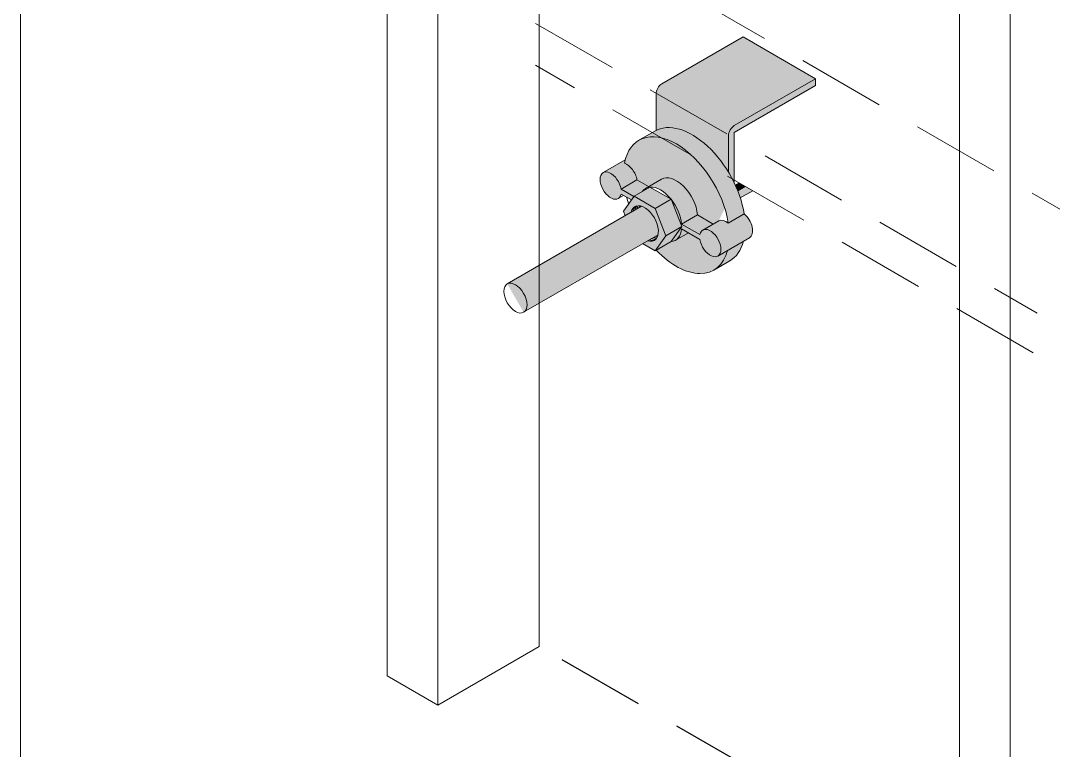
# Model space of a CAD drawing. Extents: x -20676 to 4767, y -817 to 13976.
# Drawn here: x -15851.4 to -15777.1, y 7974.7 to 8027.1 of the extents above; entities that cross this region are included whole.
import ezdxf

# ---------------------------------------------------------------- set-up
doc = ezdxf.new("R2010")
doc.units = 0
doc.linetypes.add('CABLIN', pattern=[0.35, 0.25, -0.1])
doc.linetypes.add('HIDDEN', pattern=[9.524999999999995, 6.349999999999998, -3.174999999999998])
doc.layers.get('0').update_dxf_attribs({"lineweight": 13})
for name, color, linetype, lineweight in [('Concreto', 251, 'HIDDEN', 25), ('Demarcação 1', 252, 'Continuous', 9), ('Hachura', 251, 'CABLIN', 9), ('MADEIRA', 3, 'Continuous', 13)]:
    doc.layers.add(name, color=color, linetype=linetype, lineweight=lineweight)
doc.styles.add('MB_C02', font='arial.ttf', dxfattribs={"height": 2})
doc.styles.add('MB_C03', font='arial.ttf', dxfattribs={"height": 2.5})
doc.styles.add('MB_C04', font='arial.ttf', dxfattribs={"height": 6})

# ---------------------------------------------------------------- blocks, each defined once
blk = doc.blocks.new('A$Ceb89ac90')
at = {"color": 1}
blk.add_lwpolyline([(70, 1169.938422038981), (70, 179.9384220389809), (1455.020408163266, 179.9384220389809), (1455.020408163266, 1169.93842203898)], close=True, dxfattribs=at)
at = {"color": 5}
for tag, p, height, style in [('REV_05', (1103.143923868443, 338.079376210444), 10.10204081632653, 'MB_C02'), ('DATA_REV_05', (1151.535664655672, 337.9105314332936), 10.10204081632653, 'MB_C02'), ('INFO_REV_05', (1228.12406670913, 337.9105314332936), 10.10204081632653, 'MB_C02'), ('CLIENTE', (449.7281316823537, 328.8349974580518), 12.62755102040816, 'MB_C03'), ('FASE', (924.5710517627467, 320.4624822017494), 10.10204081632653, 'MB_C02'), ('REV_04', (1103.143923868443, 312.8242741696277), 10.10204081632653, 'MB_C02'), ('DATA_REV_04', (1151.535664655672, 312.6554293924773), 10.10204081632653, 'MB_C02'), ('INFO_REV_04', (1228.12406670913, 312.6554293924773), 10.10204081632653, 'MB_C02'), ('REV_03', (1103.143923868443, 287.5691721288114), 10.10204081632653, 'MB_C02'), ('DATA_REV_03', (1151.535664655672, 287.400327351661), 10.10204081632653, 'MB_C02'), ('INFO_REV_03', (1228.12406670913, 287.400327351661), 10.10204081632653, 'MB_C02'), ('PROJETISTA', (767.9894191096864, 285.1053393446065), 10.10204081632653, 'MB_C02'), ('DATA', (924.5710517627467, 285.1053393446065), 10.10204081632653, 'MB_C02'), ('OBRA', (449.7281316823537, 273.3402734001044), 12.62755102040816, 'MB_C03'), ('REV_02', (1103.143923868443, 262.314070087995), 10.10204081632653, 'MB_C02'), ('DATA_REV_02', (1151.535664655672, 262.1452253108446), 10.10204081632653, 'MB_C02'), ('INFO_REV_02', (1228.12406670913, 262.1452253108446), 10.10204081632653, 'MB_C02'), ('ESC', (924.5710517627467, 251.7645628765623), 10.10204081632653, 'MB_C02'), ('COR', (1010.474027549844, 251.7645628765623), 10.10204081632653, 'MB_C02'), ('REV_01', (1103.143923868443, 237.0589680471787), 10.10204081632653, 'MB_C02'), ('DATA_REV_01', (1151.535664655672, 236.8901232700283), 10.10204081632653, 'MB_C02'), ('INFO_REV_01', (1228.12406670913, 236.8901232700283), 10.10204081632653, 'MB_C02'), ('PAVIMENTO', (449.7281316823537, 215.2979856797008), 12.62755102040816, 'MB_C03'), ('FL', (1018.091363710597, 194.6819847951756), 30.30612244897959, 'MB_C04'), ('EMISSÃO_INICIAL', (1228.12406670913, 211.6350212292119), 10.10204081632653, 'MB_C02'), ('REV_00', (1103.143923868443, 211.8038660063624), 10.10204081632653, 'MB_C02'), ('DATA_REV_00', (1151.535664655672, 211.6350212292119), 10.10204081632653, 'MB_C02'), ('REV', (944.1037562522579, 205.0337457898952), 12.62755102040816, 'MB_C03')]:
    blk.add_attdef(tag, p, '', height=height, dxfattribs=dict(at, style=style))
at = {"color": 6, "style": 'MB_C02'}
for tag, p in [('ENDEREÇO_CLIENTE', (449.7281316823537, 307.8317207029119)), ('ENDEREÇO_OBRA', (449.7281316823537, 252.6915491728667)), ('TIPO_DE_PROJETO', (449.7281316823537, 192.2832322929729))]:
    blk.add_attdef(tag, p, '', height=10.10204081632653, dxfattribs=at)

msp = doc.modelspace()

# ---------------------------------------------------------------- hatches: boundary and pattern name
at = {"layer": 'Demarcação 1'}
h = msp.add_hatch(color=256, dxfattribs=at)
h.dxf.hatch_style = 1
h.set_gradient(color1=(132, 132, 132), tint=1, name='SPHERICAL')
edge = h.paths.add_edge_path()
edge.add_line((-15794.23581571533, 8022.955752410098), (-15799.44789979938, 8025.96495055911))
edge.add_line((-15799.44789979938, 8025.96495055911), (-15805.28543397382, 8022.594648632179))
edge.add_ellipse((-15805.28543397382, 8022.113176928353), major_axis=(-0.2948400000000002, -0.5106778601036084), ratio=0.5773502691896258, start_angle=224.9999999998697, end_angle=314.9999999999998)
edge.add_line((-15805.70240070047, 8021.872441076441), (-15805.70240070047, 8019.242033026807))
edge.add_ellipse((-15803.09635865845, 8014.529997592823), major_axis=(-2.693249999999998, 4.664845837484885), ratio=0.5773502691896261, start_angle=271.82644889274303, end_angle=358.1735511072676, ccw=False)
edge.add_line((-15800.49031661636, 8016.232834877826), (-15800.49031661636, 8018.965777141044))
edge.add_ellipse((-15800.07334988953, 8019.103978779356), major_axis=(0.2948400000000002, 0.5106778601036084), ratio=0.5773502691896258, start_angle=44.9999999999348, end_angle=134.9999999999675, ccw=False)
edge.add_line((-15800.07334988953, 8019.585450483166), (-15794.23581571521, 8022.955752410096))
h = msp.add_hatch(color=256, dxfattribs=at)
h.dxf.hatch_style = 1
h.set_gradient(color1=(132, 132, 132), tint=1, name='SPHERICAL')
edge = h.paths.add_edge_path()
edge.add_line((-15794.23581571533, 8022.474280706274), (-15794.23581571533, 8022.955752410098))
edge.add_line((-15794.23581571533, 8022.955752410098), (-15800.07334988954, 8019.585450483168))
edge.add_ellipse((-15800.07334988953, 8019.103978779356), major_axis=(0.2948400000000002, 0.5106778601036084), ratio=0.5773502691896258, start_angle=44.99999999993487, end_angle=134.9999999999675)
edge.add_line((-15800.49031661636, 8018.863242927373), (-15800.49031661636, 8016.232834877812))
edge.add_ellipse((-15803.09635865845, 8014.529997592823), major_axis=(-2.693249999999998, 4.664845837484885), ratio=0.5773502691896261, start_angle=262.4688479150752, end_angle=271.82644889274303, ccw=False)
edge.add_line((-15800.07334988953, 8015.460133742383), (-15800.07334988953, 8019.103978779358))
edge.add_line((-15800.07334988953, 8019.103978779356), (-15794.23581571521, 8022.474280706287))
h = msp.add_hatch(color=256, dxfattribs=at)
h.dxf.hatch_style = 1
h.set_gradient(color1=(132, 132, 132), tint=1, name='SPHERICAL')
edge = h.paths.add_edge_path()
edge.add_ellipse((-15804.23900786152, 8013.870288767852), major_axis=(2.693249999999998, -4.664845837484885), ratio=0.5773502691896261, start_angle=56.29308563726577, end_angle=180.0000000000022)
edge.add_ellipse((-15804.23900786152, 8013.870288767852), major_axis=(2.693249999999998, -4.664845837484885), ratio=0.5773502691896261, start_angle=180.0000000000022, end_angle=210.153771802942)
edge.add_ellipse((-15804.23900786152, 8013.870288767852), major_axis=(2.693249999999998, -4.664845837484885), ratio=0.5773502691896261, start_angle=210.153771802942, end_angle=213.7069143627306)
edge.add_ellipse((-15807.81930869758, 8015.937376419461), major_axis=(0.5386500000000001, -0.9329691674969761), ratio=0.577350269189626, start_angle=56.53695903280487, end_angle=146.7236510024918, ccw=False)
edge.add_line((-15807.07293336366, 8015.682378772748), (-15806.24125463439, 8015.202208834511))
edge.add_line((-15806.24125463439, 8015.202208834513), (-15805.19104133237, 8015.808549767115))
edge.add_ellipse((-15804.23900786152, 8013.870288767852), major_axis=(1.077299999999997, -1.86593833499395), ratio=0.577350269189626, start_angle=50.739170477262576, end_angle=180, ccw=False)
edge.add_line((-15802.72311239205, 8013.171008463876), (-15801.58365379808, 8012.51314173796))
edge.add_line((-15801.58365379808, 8012.51314173796), (-15801.07664933968, 8012.80586089853))
edge.add_ellipse((-15800.65870702516, 8011.803201116272), major_axis=(0.5386500000000001, -0.9329691674969761), ratio=0.577350269189626, start_angle=123.276348997522, end_angle=180, ccw=False)
h = msp.add_hatch(color=256, dxfattribs=at)
h.dxf.hatch_style = 1
h.set_gradient(color1=(132, 132, 132), tint=1, name='SPHERICAL')
edge = h.paths.add_edge_path()
edge.add_ellipse((-15803.09635865845, 8014.529997592823), major_axis=(-2.693249999999998, 4.664845837484885), ratio=0.5773502691896261, start_angle=271.826448892743, end_angle=358.1735511072677)
edge.add_ellipse((-15803.09635865845, 8014.529997592823), major_axis=(-2.693249999999998, 4.664845837484885), ratio=0.5773502691896261, start_angle=358.1735511072677, end_angle=360.0000000000026)
edge.add_line((-15805.78960865834, 8019.194843430363), (-15806.9322578613, 8018.535134605336))
edge.add_ellipse((-15804.23900786152, 8013.870288767852), major_axis=(2.693249999999998, -4.664845837484885), ratio=0.5773502691896261, start_angle=56.29308563726602, end_angle=180.0000000000024, ccw=False)
edge.add_line((-15800.50392262968, 8012.575098506146), (-15799.36127342649, 8013.234807331115))
edge.add_ellipse((-15803.09635865845, 8014.529997592823), major_axis=(-2.693249999999998, 4.664845837484885), ratio=0.5773502691896261, start_angle=236.2930856372657, end_angle=249.994809911856)
edge.add_ellipse((-15803.09635865845, 8014.529997592823), major_axis=(-2.693249999999998, 4.664845837484885), ratio=0.5773502691896261, start_angle=249.994809911856, end_angle=256.001000546177)
edge.add_ellipse((-15803.09635865845, 8014.529997592823), major_axis=(-2.693249999999998, 4.664845837484885), ratio=0.5773502691896261, start_angle=256.001000546177, end_angle=260.5320794259401)
edge.add_ellipse((-15803.09635865845, 8014.529997592823), major_axis=(-2.693249999999998, 4.664845837484885), ratio=0.5773502691896261, start_angle=260.5320794259401, end_angle=262.4688479150752)
edge.add_ellipse((-15803.09635865845, 8014.529997592823), major_axis=(-2.693249999999998, 4.664845837484885), ratio=0.5773502691896261, start_angle=262.4688479150752, end_angle=271.826448892743)
h = msp.add_hatch(color=256, dxfattribs=at)
h.dxf.hatch_style = 1
h.set_gradient(color1=(132, 132, 132), tint=1, name='SPHERICAL')
edge = h.paths.add_edge_path()
edge.add_ellipse((-15807.81930869758, 8015.937376419461), major_axis=(0.5386500000000001, -0.9329691674969761), ratio=0.577350269189626, start_angle=56.53695903280462, end_angle=146.7236510024917)
edge.add_ellipse((-15804.23900786152, 8013.870288767852), major_axis=(2.693249999999998, -4.664845837484885), ratio=0.5773502691896261, start_angle=210.1537718029421, end_angle=213.7069143627307, ccw=False)
edge.add_line((-15807.92068823536, 8017.122803806036), (-15809.50060790072, 8016.210636761971))
edge.add_ellipse((-15808.96195790066, 8015.277667594506), major_axis=(0.5386500000000001, -0.9329691674969761), ratio=0.577350269189626, start_angle=56.53695903281192, end_angle=180.0000000000038, ccw=False)
edge.add_line((-15808.21558256668, 8015.022669947779), (-15807.07293336366, 8015.682378772748))
h = msp.add_hatch(color=256, dxfattribs=at)
h.dxf.hatch_style = 1
h.set_gradient(color1=(132, 132, 132), tint=1, name='SPHERICAL')
edge = h.paths.add_edge_path()
edge.add_ellipse((-15808.96195790066, 8015.277667594506), major_axis=(0.5386500000000001, -0.9329691674969761), ratio=0.577350269189626, start_angle=56.53695903281176, end_angle=180.0000000000032)
edge.add_ellipse((-15808.96195790066, 8015.277667594506), major_axis=(0.5386500000000001, -0.9329691674969761), ratio=0.577350269189626, start_angle=180.0000000000032, end_angle=360.0000000000787)
edge.add_ellipse((-15808.96195790066, 8015.277667594506), major_axis=(0.5386500000000001, -0.9329691674969761), ratio=0.577350269189626, start_angle=360.0000000000787, end_angle=393.4630409671884)
edge.add_line((-15808.21558256668, 8014.670825241148), (-15807.47609089006, 8014.243879522517))
edge.add_line((-15807.47609089006, 8014.243879522517), (-15807.30016853665, 8014.494155411143))
edge.add_line((-15807.30016853665, 8014.49415541113), (-15808.21558256674, 8015.022669947781))
h = msp.add_hatch(color=256, dxfattribs=at)
h.dxf.hatch_style = 1
h.set_gradient(color1=(132, 132, 132), tint=1, name='SPHERICAL')
edge = h.paths.add_edge_path()
edge.add_ellipse((-15804.23900786152, 8013.870288767852), major_axis=(1.077299999999997, -1.86593833499395), ratio=0.577350269189626, start_angle=50.73917047726242, end_angle=180)
edge.add_line((-15805.31630786141, 8015.736227102854), (-15806.45895706448, 8015.07651827787))
edge.add_ellipse((-15805.38165706459, 8013.210579942926), major_axis=(1.077299999999997, -1.86593833499395), ratio=0.577350269189626, start_angle=165.000000000028, end_angle=179.9999999999906, ccw=False)
edge.add_ellipse((-15805.38165706459, 8013.210579942926), major_axis=(1.077299999999997, -1.86593833499395), ratio=0.577350269189626, start_angle=104.99999999997371, end_angle=165.000000000028, ccw=False)
edge.add_ellipse((-15805.38165706459, 8013.210579942926), major_axis=(1.077299999999997, -1.86593833499395), ratio=0.577350269189626, start_angle=50.739170477262576, end_angle=104.99999999997371, ccw=False)
edge.add_line((-15803.86576159513, 8012.511299638909), (-15802.72311239205, 8013.171008463878))
h = msp.add_hatch(color=256, dxfattribs=at)
h.dxf.hatch_style = 1
h.set_gradient(color1=(132, 132, 132), tint=1, name='SPHERICAL')
edge = h.paths.add_edge_path()
edge.add_line((-15807.07293336366, 8015.682378772748), (-15808.21558256674, 8015.022669947779))
edge.add_line((-15808.21558256668, 8015.022669947779), (-15807.30016853654, 8014.494155411128))
edge.add_line((-15807.30016853665, 8014.49415541113), (-15807.28607240295, 8014.514209271963))
edge.add_line((-15807.28607240301, 8014.514209271962), (-15806.70107471447, 8014.851957844876))
edge.add_ellipse((-15805.38165706459, 8013.210579942926), major_axis=(1.077299999999997, -1.86593833499395), ratio=0.577350269189626, start_angle=179.9999999999906, end_angle=194.9999999998853, ccw=False)
edge.add_line((-15806.45895706448, 8015.076518277872), (-15806.24125463439, 8015.202208834498))
edge.add_line((-15806.24125463439, 8015.202208834513), (-15807.07293336366, 8015.68237877275))
h = msp.add_hatch(color=256, dxfattribs=at)
h.dxf.hatch_style = 1
h.set_gradient(color1=(132, 132, 132), tint=1, name='SPHERICAL')
h.paths.add_polyline_path([(-15806.14342319976, 8015.173918096933), (-15807.28607240301, 8014.514209271962), (-15805.76254013209, 8013.634597505357), (-15804.61989092907, 8014.294306330325)])
h = msp.add_hatch(color=256, dxfattribs=at)
h.dxf.hatch_style = 1
h.set_gradient(color1=(132, 132, 132), tint=1, name='SPHERICAL')
edge = h.paths.add_edge_path()
edge.add_line((-15799.29153727698, 8015.22211316711), (-15799.70850400381, 8015.462849019008))
edge.add_line((-15799.70850400376, 8015.46284901901), (-15799.99676935135, 8015.296418942949))
edge.add_ellipse((-15803.09635865845, 8014.529997592823), major_axis=(-2.693249999999998, 4.664845837484885), ratio=0.5773502691896261, start_angle=256.0010005461772, end_angle=260.5320794259402, ccw=False)
edge.add_line((-15799.83158780546, 8014.910314849114), (-15799.29153727698, 8015.222113167112))
h = msp.add_hatch(color=256, dxfattribs=at)
h.dxf.hatch_style = 1
h.set_gradient(color1=(132, 132, 132), tint=1, name='SPHERICAL')
edge = h.paths.add_edge_path()
edge.add_line((-15798.75180829798, 8014.910500495784), (-15799.29153727698, 8015.222113167112))
edge.add_line((-15799.29153727698, 8015.22211316711), (-15799.83158780546, 8014.910314849112))
edge.add_ellipse((-15803.09635865845, 8014.529997592823), major_axis=(-2.693249999999998, 4.664845837484885), ratio=0.5773502691896261, start_angle=249.99480991185618, end_angle=256.0010005461772, ccw=False)
edge.add_line((-15799.64423995906, 8014.395254836099), (-15798.75180829798, 8014.910500495784))
h = msp.add_hatch(color=256, dxfattribs=at)
h.dxf.hatch_style = 1
h.set_gradient(color1=(132, 132, 132), tint=1, name='SPHERICAL')
edge = h.paths.add_edge_path()
edge.add_line((-15805.00077399674, 8011.671259351295), (-15805.76254013209, 8013.634597505357))
edge.add_line((-15805.76254013209, 8013.634597505357), (-15807.28607240301, 8014.514209271963))
edge.add_line((-15807.28607240301, 8014.514209271962), (-15807.3001685366, 8014.494155411128))
edge.add_line((-15807.30016853665, 8014.49415541113), (-15807.47609088982, 8014.243879522504))
edge.add_line((-15807.47609089006, 8014.243879522517), (-15808.04783853824, 8013.430482884578))
edge.add_line((-15808.04783853829, 8013.43048288458), (-15807.92186274384, 8013.105799136976))
edge.add_line((-15807.92186274385, 8013.105799136974), (-15807.49163763795, 8013.354189717691))
edge.add_ellipse((-15806.52430626755, 8012.550871117885), major_axis=(-0.7002450000000012, 1.21285991774607), ratio=0.577350269189626, start_angle=355.3200786188029, end_angle=392.6368975035609, ccw=False)
edge.add_ellipse((-15806.52430626755, 8012.550871117885), major_axis=(-0.7002450000000012, 1.21285991774607), ratio=0.577350269189626, start_angle=349.02533610992566, end_angle=355.3200786188029, ccw=False)
edge.add_ellipse((-15806.52430626755, 8012.550871117885), major_axis=(-0.7002450000000012, 1.21285991774607), ratio=0.577350269189626, start_angle=342.5928085264702, end_angle=349.02533610992566, ccw=False)
edge.add_ellipse((-15806.52430626755, 8012.550871117885), major_axis=(-0.7002450000000012, 1.21285991774607), ratio=0.577350269189626, start_angle=335.92411531679977, end_angle=342.5928085264702, ccw=False)
edge.add_ellipse((-15806.52430626755, 8012.550871117885), major_axis=(-0.7002450000000012, 1.21285991774607), ratio=0.577350269189626, start_angle=328.8867134268062, end_angle=335.92411531679977, ccw=False)
edge.add_line((-15806.73507535672, 8013.790991154427), (-15806.73633489693, 8013.790263958639))
edge.add_ellipse((-15806.52430626755, 8012.550871117885), major_axis=(-0.7002450000000012, 1.21285991774607), ratio=0.577350269189626, start_angle=212.6368975035226, end_angle=327.36310249634704, ccw=False)
edge.add_ellipse((-15805.80062843887, 8012.968686707085), major_axis=(-0.7002450000000012, 1.21285991774607), ratio=0.577350269189626, start_angle=147.3631024964392, end_angle=148.8867134268343, ccw=False)
edge.add_ellipse((-15806.52430626755, 8012.550871117885), major_axis=(-0.7002450000000012, 1.21285991774607), ratio=0.577350269189626, start_angle=204.0758846831674, end_angle=211.1132865732151, ccw=False)
edge.add_ellipse((-15806.52430626755, 8012.550871117885), major_axis=(-0.7002450000000012, 1.21285991774607), ratio=0.577350269189626, start_angle=197.407191473494, end_angle=204.0758846831674, ccw=False)
edge.add_ellipse((-15806.52430626755, 8012.550871117885), major_axis=(-0.7002450000000012, 1.21285991774607), ratio=0.577350269189626, start_angle=190.974663889962, end_angle=197.407191473494, ccw=False)
edge.add_ellipse((-15806.52430626755, 8012.550871117885), major_axis=(-0.7002450000000012, 1.21285991774607), ratio=0.577350269189626, start_angle=184.679921381206, end_angle=190.974663889962, ccw=False)
edge.add_ellipse((-15806.52430626755, 8012.550871117885), major_axis=(-0.7002450000000012, 1.21285991774607), ratio=0.577350269189626, start_angle=147.3631024964392, end_angle=184.679921381206, ccw=False)
edge.add_line((-15806.31227763794, 8011.31147827729), (-15806.66436391753, 8011.10820116906))
edge.add_line((-15806.66436391736, 8011.108201169061), (-15805.76254013203, 8010.587532963824))
edge.add_line((-15805.76254013209, 8010.587532963822), (-15805.00077399674, 8011.671259351293))
h = msp.add_hatch(color=256, dxfattribs=at)
h.dxf.hatch_style = 1
h.set_gradient(color1=(132, 132, 132), tint=1, name='SPHERICAL')
edge = h.paths.add_edge_path()
edge.add_ellipse((-15806.52430626755, 8012.550871117885), major_axis=(-0.7002450000000012, 1.21285991774607), ratio=0.577350269189626, start_angle=212.6368975035515, end_angle=327.3631024963468)
edge.add_line((-15806.73633489704, 8013.79026395851), (-15816.40352382364, 8008.208909829469))
edge.add_ellipse((-15815.81384382344, 8007.187554109318), major_axis=(0.5896800000000003, -1.021355720207216), ratio=0.5773502691896255, start_angle=0, end_angle=179.9999999999757, ccw=False)
edge.add_ellipse((-15815.81384382344, 8007.187554109318), major_axis=(0.5896800000000003, -1.021355720207216), ratio=0.5773502691896255, start_angle=179.9999999999754, end_angle=359.9999999999752)
edge.add_line((-15815.22416382358, 8006.166198389052), (-15805.5569748971, 8011.747552518093))
h = msp.add_hatch(color=256, dxfattribs=at)
h.dxf.hatch_style = 1
h.set_gradient(color1=(132, 132, 132), tint=1, name='SPHERICAL')
h.paths.add_polyline_path([(-15804.61989092907, 8014.294306330325), (-15805.76254013209, 8013.634597505357), (-15805.00077399674, 8011.671259351295), (-15803.85812479355, 8012.330968176262)])
h = msp.add_hatch(color=256, dxfattribs=at)
h.dxf.hatch_style = 1
h.set_gradient(color1=(132, 132, 132), tint=1, name='SPHERICAL')
edge = h.paths.add_edge_path()
edge.add_ellipse((-15801.80135622817, 8011.143492291305), major_axis=(0.5386500000000001, -0.9329691674969761), ratio=0.577350269189626, start_angle=360.0000000000039, end_angle=540.0000000000034)
edge.add_ellipse((-15801.80135622817, 8011.143492291305), major_axis=(0.5386500000000001, -0.9329691674969761), ratio=0.577350269189626, start_angle=180.0000000000032, end_angle=213.4630409671917)
edge.add_line((-15802.54773156222, 8011.750334644648), (-15803.86576159519, 8012.511299638909))
edge.add_ellipse((-15805.38165706459, 8013.210579942926), major_axis=(1.077299999999997, -1.86593833499395), ratio=0.577350269189626, start_angle=50.73917047726242, end_angle=104.9999999999737)
edge.add_line((-15804.61989092907, 8014.294306330325), (-15803.85812479355, 8012.330968176248))
edge.add_line((-15803.85812479355, 8012.330968176262), (-15804.61989092907, 8011.247241788791))
edge.add_ellipse((-15805.38165706459, 8013.210579942926), major_axis=(1.077299999999997, -1.86593833499395), ratio=0.577350269189626, start_angle=345.000000000011, end_angle=360.0000000000275)
edge.add_ellipse((-15805.38165706459, 8013.210579942926), major_axis=(1.077299999999997, -1.86593833499395), ratio=0.577350269189626, start_angle=360.0000000000275, end_angle=399.2608295227375)
edge.add_line((-15803.86576159513, 8012.159454932204), (-15802.54773156216, 8011.398489937957))
edge.add_ellipse((-15801.80135622817, 8011.143492291305), major_axis=(0.5386500000000001, -0.9329691674969761), ratio=0.577350269189626, start_angle=236.5369590328082, end_angle=360.0000000000039)
h = msp.add_hatch(color=256, dxfattribs=at)
h.dxf.hatch_style = 1
h.set_gradient(color1=(132, 132, 132), tint=1, name='SPHERICAL')
edge = h.paths.add_edge_path(flags=17)
edge.add_line((-15802.72311239205, 8013.171008463876), (-15803.86576159513, 8012.511299638907))
edge.add_line((-15803.86576159513, 8012.511299638909), (-15802.54773156216, 8011.750334644648))
edge.add_ellipse((-15801.80135622817, 8011.143492291305), major_axis=(0.5386500000000001, -0.9329691674969761), ratio=0.577350269189626, start_angle=540.0000000000032, end_angle=573.4630409671917, ccw=False)
edge.add_line((-15802.3400062283, 8012.076461458841), (-15801.58365379809, 8012.51314173796))
edge.add_line((-15801.58365379808, 8012.51314173796), (-15802.72311239205, 8013.171008463876))
h = msp.add_hatch(color=256, dxfattribs=at)
h.dxf.hatch_style = 1
h.set_gradient(color1=(132, 132, 132), tint=1, name='SPHERICAL')
edge = h.paths.add_edge_path()
edge.add_ellipse((-15799.5160578222, 8012.462909941258), major_axis=(0.5386500000000001, -0.9329691674969761), ratio=0.577350269189626, start_angle=-2.518090105059784e-11, end_angle=123.276348997522)
edge.add_line((-15799.36127342649, 8013.234807331117), (-15800.50392262968, 8012.575098506148))
edge.add_ellipse((-15800.65870702516, 8011.803201116272), major_axis=(0.5386500000000001, -0.9329691674969761), ratio=0.577350269189626, start_angle=123.276348997522, end_angle=180)
edge.add_line((-15801.19735702516, 8012.736170283752), (-15802.34000622812, 8012.076461458841))
edge.add_ellipse((-15801.80135622817, 8011.143492291305), major_axis=(0.5386500000000001, -0.9329691674969761), ratio=0.577350269189626, start_angle=360.0000000000037, end_angle=540.0000000000032, ccw=False)
edge.add_line((-15801.21746121719, 8010.236645343146), (-15800.55732748738, 8010.617773729711))
edge.add_line((-15800.55732748738, 8010.617773729711), (-15798.97740782226, 8011.529940773777))
h = msp.add_hatch(color=256, dxfattribs=at)
h.dxf.hatch_style = 1
h.set_gradient(color1=(132, 132, 132), tint=1, name='SPHERICAL')
h.paths.add_polyline_path([(-15803.85812479355, 8012.330968176262), (-15805.00077399674, 8011.671259351295), (-15805.76254013209, 8010.587532963822), (-15804.61989092907, 8011.247241788791)])
h = msp.add_hatch(color=256, dxfattribs=at)
h.dxf.hatch_style = 1
h.set_gradient(color1=(132, 132, 132), tint=1, name='SPHERICAL')
edge = h.paths.add_edge_path()
edge.add_line((-15803.37941029149, 8011.878659876253), (-15803.86576159513, 8012.159454932189))
edge.add_ellipse((-15805.38165706459, 8013.210579942926), major_axis=(1.077299999999997, -1.86593833499395), ratio=0.577350269189626, start_angle=360.0000000000275, end_angle=399.26082952273765, ccw=False)
edge.add_line((-15804.30435706447, 8011.344641607851), (-15803.37941029149, 8011.878659876253))
h = msp.add_hatch(color=256, dxfattribs=at)
h.dxf.hatch_style = 1
h.set_gradient(color1=(132, 132, 132), tint=1, name='SPHERICAL')
edge = h.paths.add_edge_path()
edge.add_ellipse((-15803.09635865845, 8014.529997592823), major_axis=(-2.693249999999998, 4.664845837484885), ratio=0.5773502691896261, start_angle=179.9999999999974, end_angle=210.153771802964)
edge.add_line((-15799.41467828448, 8011.277482554682), (-15800.55732748744, 8010.617773729713))
edge.add_ellipse((-15804.23900786152, 8013.870288767852), major_axis=(2.693249999999998, -4.664845837484885), ratio=0.5773502691896261, start_angle=360.0000000000268, end_angle=390.15377180296554, ccw=False)
edge.add_line((-15801.54575786151, 8009.205442930428), (-15800.40310865837, 8009.865151755455))
h = msp.add_hatch(color=256, dxfattribs=at)
h.dxf.hatch_style = 1
h.set_gradient(color1=(132, 132, 132), tint=1, name='SPHERICAL')
edge = h.paths.add_edge_path()
edge.add_ellipse((-15801.80135622817, 8011.143492291305), major_axis=(0.5386500000000001, -0.9329691674969761), ratio=0.577350269189626, start_angle=236.53695903280828, end_angle=360.0000000000037, ccw=False)
edge.add_line((-15802.54773156222, 8011.398489937957), (-15803.37941029149, 8011.878659876267))
edge.add_line((-15803.37941029149, 8011.878659876253), (-15804.30435706447, 8011.344641607851))
edge.add_ellipse((-15805.38165706459, 8013.210579942926), major_axis=(1.077299999999997, -1.86593833499395), ratio=0.577350269189626, start_angle=345.0000000000109, end_angle=360.0000000000275, ccw=False)
edge.add_line((-15804.61989092907, 8011.247241788791), (-15805.68251823627, 8010.633733627008))
edge.add_ellipse((-15804.23900786152, 8013.870288767852), major_axis=(2.693249999999998, -4.664845837484885), ratio=0.5773502691896261, start_angle=292.7288384360598, end_angle=360.0000000000268)
edge.add_ellipse((-15804.23900786152, 8013.870288767852), major_axis=(2.693249999999998, -4.664845837484885), ratio=0.5773502691896261, start_angle=360.0000000000268, end_angle=390.1537718029654)
edge.add_line((-15800.55732748738, 8010.617773729711), (-15801.26270622817, 8010.210523123824))
h = msp.add_hatch(color=256, dxfattribs=at)
h.dxf.hatch_style = 1
h.set_gradient(color1=(132, 132, 132), tint=1, name='SPHERICAL')
edge = h.paths.add_edge_path()
edge.add_ellipse((-15815.81384382344, 8007.187554109318), major_axis=(0.5896800000000003, -1.021355720207216), ratio=0.5773502691896255, start_angle=0, end_angle=179.9999999999754)
edge.add_ellipse((-15815.81384382344, 8007.187554109318), major_axis=(0.5896800000000003, -1.021355720207216), ratio=0.5773502691896255, start_angle=179.9999999999754, end_angle=359.9999999999752)

# ---------------------------------------------------------------- linework, layer by layer
at = {"extrusion": (-1e-16, 0.816496580927726, 0.5773502691896261)}
for p, q in [((-15805.28543397382, 8022.594648632183), (-15799.44789979938, 8025.964950559113)), ((-15794.23581571533, 8022.955752410102), (-15799.44789979938, 8025.964950559113)), ((-15794.23581571533, 8022.955752410102), (-15800.07334988953, 8019.585450483171)), ((-15794.23581571533, 8022.474280706278), (-15794.23581571533, 8022.955752410102)), ((-15805.70240070047, 8019.242033026825), (-15805.70240070047, 8021.872441076446)), ((-15800.07334988953, 8019.10397877936), (-15794.23581571533, 8022.474280706278)), ((-15806.9322578613, 8018.535134605339), (-15805.78960865834, 8019.194843430369)), ((-15800.49031661636, 8016.23283487783), (-15800.49031661636, 8018.863242927448)), ((-15800.07334988953, 8015.460133742386), (-15800.07334988953, 8019.10397877936)), ((-15809.50060790066, 8016.210636761974), (-15807.92068823536, 8017.12280380604)), ((-15808.21558256668, 8015.022669947783), (-15807.07293336366, 8015.682378772752)), ((-15807.28607240301, 8014.514209271965), (-15806.14342319976, 8015.173918096936)), ((-15807.07293336366, 8015.682378772752), (-15806.24125463439, 8015.202208834517)), ((-15806.45895706448, 8015.076518277876), (-15805.31630786141, 8015.736227102858)), ((-15806.14342319976, 8015.173918096936), (-15804.61989092907, 8014.294306330328)), ((-15799.70850400376, 8015.462849019013), (-15799.99676935135, 8015.296418942951)), ((-15799.83158780546, 8014.910314849118), (-15799.29153727698, 8015.222113167114)), ((-15808.42330790077, 8014.344698426959), (-15808.03701112785, 8014.567726972809)), ((-15808.21558256668, 8015.022669947783), (-15807.30016853665, 8014.494155411134)), ((-15808.21558256668, 8014.670825241152), (-15807.47609089006, 8014.243879522521)), ((-15808.04783853829, 8013.430482884583), (-15807.28607240301, 8014.514209271965)), ((-15807.28607240301, 8014.514209271965), (-15805.76254013209, 8013.634597505361)), ((-15799.64423995906, 8014.395254836103), (-15798.75180829798, 8014.910500495787)), ((-15806.73633489704, 8013.790263958514), (-15816.40352382365, 8008.208909829456)), ((-15805.76254013209, 8013.634597505361), (-15804.61989092907, 8014.294306330328)), ((-15805.76254013209, 8013.634597505361), (-15805.00077399674, 8011.671259351298)), ((-15804.61989092907, 8014.294306330328), (-15803.85812479355, 8012.330968176266)), ((-15807.92186274385, 8013.105799136978), (-15808.04783853829, 8013.430482884583)), ((-15803.86576159513, 8012.511299638913), (-15802.72311239205, 8013.17100846388)), ((-15802.72311239205, 8013.17100846388), (-15801.58365379808, 8012.513141737963)), ((-15799.36127342649, 8013.23480733112), (-15800.50392262968, 8012.57509850615)), ((-15805.00077399674, 8011.671259351298), (-15803.85812479355, 8012.330968176266)), ((-15803.85812479355, 8012.330968176266), (-15804.61989092907, 8011.247241788795)), ((-15803.86576159513, 8012.511299638913), (-15802.54773156222, 8011.750334644652)), ((-15803.86576159513, 8012.159454932207), (-15802.54773156222, 8011.398489937961)), ((-15802.3400062283, 8012.076461458844), (-15801.19735702516, 8012.736170283886)), ((-15805.55697489709, 8011.747552518096), (-15815.22416382358, 8006.166198389055)), ((-15805.00077399674, 8011.671259351298), (-15805.76254013209, 8010.587532963826)), ((-15804.30435706447, 8011.344641607855), (-15803.37941029149, 8011.878659876256)), ((-15801.26270622817, 8010.210523123829), (-15798.97740782226, 8011.529940773782)), ((-15805.76254013209, 8010.587532963826), (-15806.66436391736, 8011.108201169065)), ((-15805.76254013209, 8010.587532963826), (-15804.61989092907, 8011.247241788795)), ((-15801.54575786151, 8009.205442930432), (-15800.40310865832, 8009.865151755457))]:
    msp.add_line(p, q, dxfattribs=at)
for centre, major_axis, ratio, start_param, end_param in [((-15805.28543397382, 8022.113176928357), (-0.2948399999999996, -0.5106778601036079), 0.577350269189626, 3.926990816984967, 5.497787143782136), ((-15803.09635865844, 8014.529997592825), (-2.693249999999998, 4.664845837484878), 0.5773502691896261, 4.124092344067211, 6.283185307179627), ((-15800.07334988953, 8019.10397877936), (0.2948399999999996, 0.5106778601036079), 0.577350269189626, 0.7853981633963116, 2.356194490191775), ((-15804.23900786152, 8013.870288767856), (2.693249999999998, -4.664845837484878), 0.5773502691896261, 0.9824996904774184, 3.729889289907212), ((-15807.81930869758, 8015.937376419464), (0.5386499999999992, -0.9329691674969739), 0.577350269189626, 0.9867560841875896, 2.56081080054056), ((-15808.96195790066, 8015.27766759451), (0.5386499999999992, -0.9329691674969739), 0.577350269189626, 0.986756084187714, 6.867225549786768), ((-15804.23900786152, 8013.870288767856), (1.077299999999995, -1.865938334993951), 0.577350269189626, 0.8855655845589316, 3.141592653589792), ((-15805.38165706459, 8013.21057994293), (1.077299999999995, -1.865938334993951), 0.577350269189626, 2.879793265791125, 3.403392041386938), ((-15805.38165706459, 8013.21057994293), (1.077299999999995, -1.865938334993951), 0.577350269189626, 1.83259571459358, 2.879793265791125), ((-15804.23900786152, 8013.870288767856), (2.693249999999998, -4.664845837484878), 0.5773502691896261, 4.273907714514356, 4.372511808277698), ((-15806.52430626755, 8012.550871117888), (-0.7002449999999951, 1.21285991774606), 0.577350269189626, 2.571971334516736, 6.852806626252642), ((-15806.41004134725, 8012.616842000385), (-0.7002449999999951, 1.21285991774606), 0.577350269189626, 0.0816800368335862, 0.5696213190730559), ((-15806.25768812017, 8012.704803177086), (0.7002449999999951, -1.21285991774606), 0.577350269189626, 3.333136672768707, 3.711213972662897), ((-15806.10533489309, 8012.792764353744), (-0.7002449999999951, 1.21285991774606), 0.577350269189626, 0.3038128047376282, 0.5696213190730047), ((-15805.95298166601, 8012.880725530387), (0.7002449999999951, -1.21285991774606), 0.577350269189626, 3.561796111641442, 3.711213972662897), ((-15805.80062843887, 8012.968686707089), (-0.7002449999999951, 1.21285991774606), 0.577350269189626, 0.5430292918183452, 0.5696213190731072), ((-15805.38165706459, 8013.21057994293), (1.077299999999995, -1.865938334993951), 0.577350269189626, 0.8855655845589316, 1.83259571459358), ((-15800.65870702516, 8011.803201116276), (0.5386499999999992, -0.9329691674969739), 0.577350269189626, 2.151578179844368, 3.141592653589792), ((-15799.5160578222, 8012.46290994126), (0.5386499999999992, -0.9329691674969739), 0.577350269189626, -4.395e-13, 2.151578179844368), ((-15805.38165706459, 8013.21057994293), (1.077299999999995, -1.865938334993951), 0.577350269189626, 6.021385919380628, 6.968416049415553), ((-15801.80135622817, 8011.143492291307), (0.5386499999999992, -0.9329691674969739), 0.577350269189626, 4.128348737777444, 10.00881820337662), ((-15806.41004134725, 8012.616842000385), (-0.7002449999999951, 1.21285991774606), 0.577350269189626, 2.571971334516502, 3.059912616755841), ((-15806.25768812017, 8012.704803177086), (0.7002449999999951, -1.21285991774606), 0.577350269189626, 5.713563988106526, 6.091641288000075), ((-15806.10533489309, 8012.792764353744), (-0.7002449999999951, 1.21285991774606), 0.577350269189626, 2.571971334516736, 2.837779848851944), ((-15805.95298166601, 8012.880725530387), (0.7002449999999951, -1.21285991774606), 0.577350269189626, 5.713563988106526, 5.862981849127713), ((-15805.80062843887, 8012.968686707089), (-0.7002449999999951, 1.21285991774606), 0.577350269189626, 2.571971334516736, 2.598563361771502), ((-15804.23900786152, 8013.870288767856), (2.693249999999998, -4.664845837484878), 0.5773502691896261, 5.109082046247772, 6.809467907036361), ((-15803.09635865844, 8014.529997592825), (-2.693249999999998, 4.664845837484878), 0.5773502691896261, 3.141592653589748, 3.667875253446552)]:
    msp.add_ellipse(centre, major_axis=major_axis, ratio=ratio, start_param=start_param, end_param=end_param)
msp.add_ellipse((-15815.81384382343, 8007.187554109321), major_axis=(0.5896799999999995, -1.021355720207214), ratio=0.577350269189626)
at = {"layer": 'Concreto'}
msp.add_line((-15633.73156806046, 7877.999111416637), (-15814.10298781957, 7982.136599168723), dxfattribs=at)
at = {"layer": 'Hachura', "linetype": 'HIDDEN', "extrusion": (-1e-16, 0.816496580927726, 0.5773502691896261)}
for p, q in [((-15828.1459077947, 8043.3161447191), (-15640.73046534805, 7935.111788572254)), ((-15814.36359202378, 8026.933166181543), (-15778.29305646131, 8006.107832764614)), ((-15778.57462775945, 8003.261199880322), (-15814.36359202378, 8023.923968032546))]:
    msp.add_line(p, q, dxfattribs=at)
at = {"layer": 'MADEIRA', "extrusion": (-1e-16, 0.816496580927726, 0.5773502691896261)}
for p, q in [((-15825.04836439637, 7980.03016046435), (-15825.04836439637, 8117.359570559176)), ((-15821.39990553742, 7977.923721760051), (-15821.39990553742, 8115.253131854877)), ((-15814.10298781957, 7982.136599168723), (-15814.10298781957, 8111.040254446274)), ((-15783.8729001319, 7956.257495087328), (-15783.8729001319, 8093.586905182052)), ((-15780.22444127284, 7954.151056382983), (-15780.22444127284, 8091.480466477753)), ((-15814.10298781957, 7982.136599168667), (-15821.39990553742, 7977.923721760051)), ((-15821.39990553742, 7977.923721760051), (-15825.04836439637, 7980.03016046435))]:
    msp.add_line(p, q, dxfattribs=at)

# ---------------------------------------------------------------- block references
msp.add_blockref('A$Ceb89ac90', (-15921.39728087828, 7382.321038242866))

doc.saveas('drawing.dxf')
